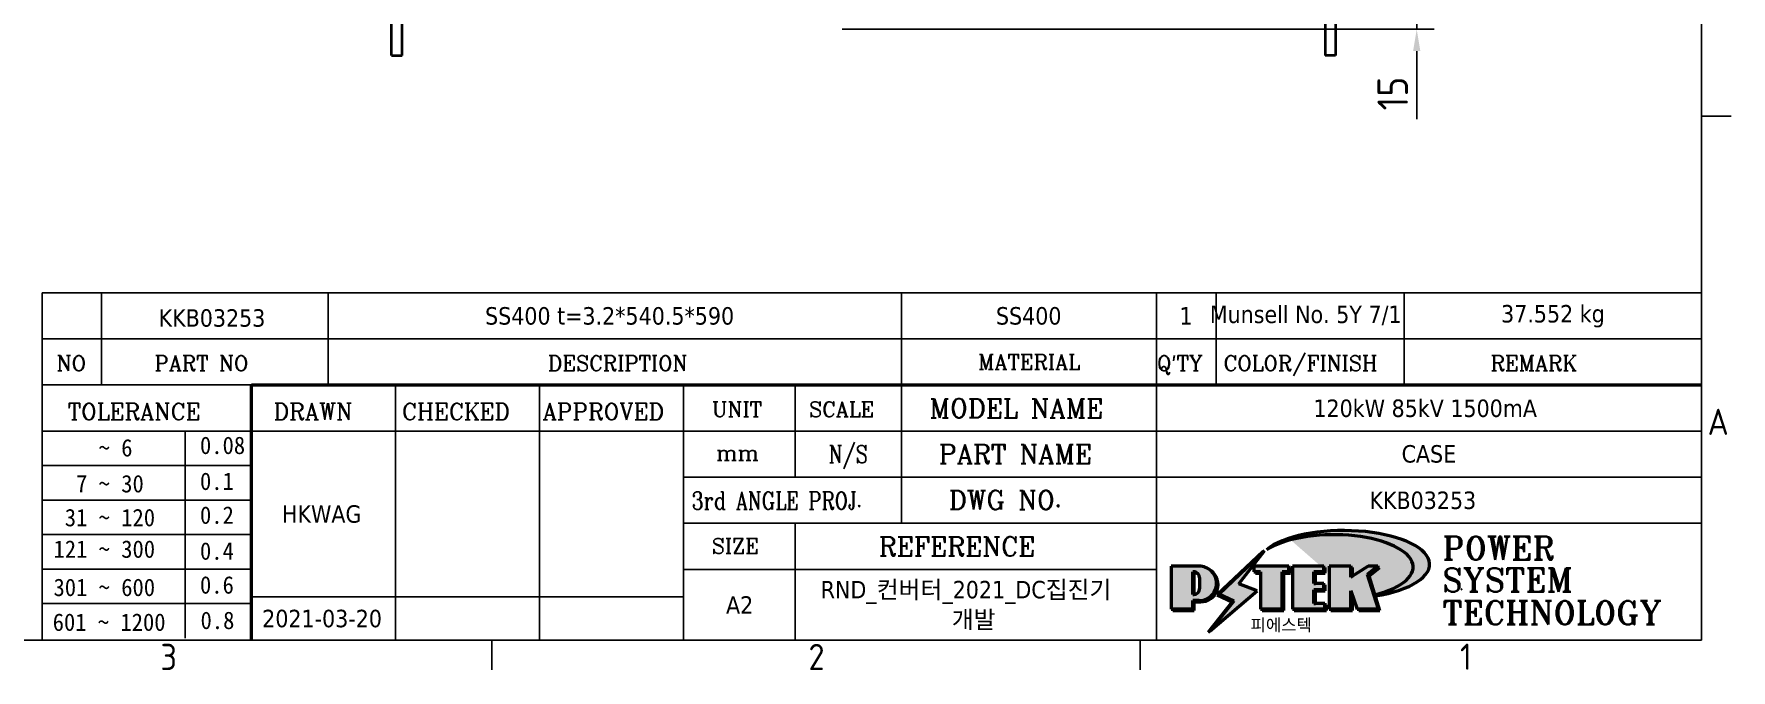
# Model space of a CAD drawing. Header units: millimetres. Extents: x -191 to 2970, y 0 to 2100.
# Drawn here: x 1965 to 2937, y 33 to 397 of the extents above; entities that cross this region are included whole.
import ezdxf
from ezdxf.enums import TextEntityAlignment as Align

# ---------------------------------------------------------------- set-up
doc = ezdxf.new("R2010")
doc.units = ezdxf.units.MM
doc.header["$LTSCALE"] = 5
doc.layers.get('0').update_dxf_attribs({"color": 3, "lineweight": 25})
for name, color, linetype, lineweight in [('가시적인 것(ISO)', 3, 'Continuous', 40), ('경계(ISO)', 7, 'Continuous', 25), ('제목(ISO)', 5, 'Continuous', 50), ('치수(ISO)', 2, 'Continuous', 25), ('해치(ISO)', 7, 'Continuous', 18)]:
    doc.layers.add(name, color=color, linetype=linetype, lineweight=lineweight)
doc.styles.add('HAN_291', font='')
doc.styles.add('HAN_370', font='', dxfattribs={"width": 2})
doc.styles.add('RC_284', font='ROMANC.shx')
doc.styles.add('RC_287', font='ROMANC.shx')
doc.styles.add('RC_292', font='ROMANC.shx')
doc.styles.add('ROMANT_294', font='romant.shx')
doc.styles.add('문자 텍스트_M2B', font='isocp.shx')
doc.styles.add('치수 텍스트_PSTEK_POSCO', font='isocp.shx')
doc.styles.add('텍스트 스타일198', font='tahoma.ttf')
doc.styles.add('텍스트 스타일333', font='ROMANC.shx', dxfattribs={"width": 0.800000011920929})
doc.styles.get('HAN_291').set_extended_font_data('GulimChe')
doc.styles.get('HAN_370').set_extended_font_data('GulimChe')
doc.dimstyles.new('치수_PSTEK_POSCO', dxfattribs={"dimscale": 5, "dimtxt": 3.5, "dimasz": 2.5, "dimexe": 2, "dimexo": 2.5, "dimgap": 1, "dimtad": 1, "dimrnd": 1e-08, "dimdsep": 46, "dimtxsty": '치수 텍스트_PSTEK_POSCO', "dimcen": 0.09, "dimdle": 10, "dimclrd": 7, "dimclre": 7, "dimclrt": 2, "dimadec": 1, "dimazin": 2, "dimtfac": 1, "dimtmove": 0, "dimatfit": 3, "dimfxl": 0, "dimtolj": 1, "dimlwd": -1, "dimlwe": -1, "dimarcsym": 0})

# ---------------------------------------------------------------- blocks, each defined once
blk = doc.blocks.new('경계 Default Border')
at = {"layer": '경계(ISO)'}
for p, q in [((584.0000152587891, 70), (587.400016784668, 70)), ((445.4999923706055, 10), (445.4999923706055, 6.599999666213989)), ((519.7499847412109, 10), (519.7499847412109, 6.599999666213989))]:
    blk.add_line(p, q, dxfattribs=at)
at = {"layer": '경계(ISO)', "flags": 128}
blk.add_lwpolyline([(10, 10), (10, 410), (584.0000152587891, 410), (584.0000152587891, 10), (10, 10)], dxfattribs=at)
at = {"layer": '경계(ISO)', "color": 2, "char_height": 3.00000011920929, "attachment_point": 7, "style": '문자 텍스트_M2B'}
for s, insert in [('A', (584.7144008173592, 33.49284856929444)), ('3', (407.5435395229536, 6.57139439638704)), ('2', (481.752739416884, 6.57139439638704)), ('1', (556.3610661041481, 6.59999988079071))]:
    blk.add_mtext(s, dxfattribs=dict(at, insert=insert))
blk = doc.blocks.new('제목 블록 PSTEK')
for color, points in [(252, [(317.2195697678507, 17.0593801673321), (322.0326348870767, 21.62682475217465), (322.2781991042243, 21.94392121864296), (317.0471853425802, 16.97985676345368), (318.7512090904202, 16.1899260703855), (316.0018030350395, 12.71868385740789), (316.3356552234328, 13.00206718743325), (318.9235935156908, 16.2694494742633)]), (5, [(321.6183518841322, 17.4193704504104), (319.5281351041078, 18.24969419629727), (322.4505835294948, 22.02344462252142), (317.2195697678507, 17.0593801673321), (318.9235935156908, 16.2694494742633), (316.1741874603099, 12.79820726128571)]), (1, [(324.4839107253602, 19.60711530335299), (325.2419748254881, 19.60711530335299), (325.2419748254881, 20.25857663940324), (321.2266040451076, 20.25857663940324), (321.2266040451076, 19.60711530335299), (321.9846681452406, 19.60711530335299), (321.9846681452406, 15.3430047401139), (324.4839107253602, 15.3430047401139)]), (252, [(321.9846681452406, 19.60711530335299), (321.4042753185749, 19.60711530335299), (321.4042753185749, 19.45905590879572), (321.9846681452406, 19.45905590879572)]), (252, [(324.6615819988275, 19.45905590879572), (325.4196460989604, 19.45905590879572), (325.4196460989604, 20.11051724484596), (325.2419748254881, 20.11051724484596), (325.2419748254881, 19.60711530335299), (324.4839107253602, 19.60711530335299), (324.4839107253602, 15.3430047401139), (322.1623394187076, 15.3430047401139), (322.1623394187076, 15.19494534555726), (324.6615819988275, 15.19494534555726)]), (1, [(329.2277337269622, 20.25857663940324), (325.65654113025, 20.25857663940324), (325.65654113025, 15.3430047401139), (329.3580259941756, 15.3430047401139), (329.3580259941756, 15.9944660761648), (328.1137701654877, 15.9944660761648), (328.1137701654877, 17.56360607323003), (329.2277337269622, 17.56360607323003), (329.2277337269622, 18.25543873810179), (328.1137701654877, 18.25543873810179), (328.1137701654877, 19.60711530335299), (329.2277337269622, 19.60711530335299)]), (252, [(328.2914414389548, 19.45905590879572), (329.4054050004294, 19.45905590879572), (329.4054050004294, 20.11051724484596), (329.2277337269622, 20.11051724484596), (329.2277337269622, 19.60711530335299), (328.1137701654877, 19.60711530335299), (328.1137701654877, 18.25543873810179), (328.2914414389548, 18.25543873810179)]), (1, [(332.3312149849806, 20.25857663940324), (329.8592894925411, 20.25857663940324), (329.8592894925411, 15.3430047401139), (332.3312149849806, 15.3430047401139), (332.3312149849806, 17.4318630164523), (333.0701931098801, 15.3430047401139), (335.4855464857051, 15.3430047401139), (334.2514536401189, 19.30614745124769), (335.4379594596742, 20.25857663940324), (334.3071782107978, 20.25857663940324), (332.3312149849806, 18.99741471888304)]), (252, [(332.5088862584528, 20.1105172448466), (332.3312149849806, 20.1105172448466), (332.3312149849806, 18.99741471888368), (332.5088862584528, 19.11081371413894)]), (252, [(335.6156307331414, 20.11051724484596), (335.2535118015555, 20.11051724484596), (334.2514536401189, 19.30614745124769), (335.4855464857051, 15.3430047401139), (333.1954852176545, 15.3430047401139), (333.2478643833523, 15.19494534555726), (335.6632177591723, 15.19494534555726), (334.4291249135862, 19.15808805669106)]), (252, [(328.2914414389548, 17.41554667867274), (329.4054050004294, 17.41554667867274), (329.4054050004294, 18.10737934354514), (329.2277337269622, 18.10737934354514), (329.2277337269622, 17.56360607323003), (328.1137701654877, 17.56360607323003), (328.1137701654877, 15.9944660761648), (328.2914414389548, 15.9944660761648)]), (252, [(329.5356972676428, 15.8464066816075), (329.3580259941756, 15.8464066816075), (329.3580259941756, 15.3430047401139), (325.8342124037171, 15.3430047401139), (325.8342124037171, 15.19494534555726), (329.5356972676428, 15.19494534555726)]), (252, [(332.5088862584528, 16.92964231796647), (332.3312149849806, 17.43186301645164), (332.3312149849806, 15.3430047401139), (330.0369607660135, 15.3430047401139), (330.0369607660135, 15.19494534555726), (332.5088862584528, 15.19494534555726)])]:
    blk.add_hatch(color=color).paths.add_polyline_path(points)
h = blk.add_hatch(color=1)
edge = h.paths.add_edge_path(flags=0)
edge.add_line((314.2242174273352, 19.60711530335299), (314.2242174273352, 17.00126995915134))
edge.add_line((314.2242174273352, 17.00126995915134), (314.3485873187598, 17.00126995915134))
edge.add_arc((314.3485873187598, 17.6527312952023), 0.6514613360509371, 270, 360)
edge.add_line((315.0000486548106, 17.6527312952023), (315.0000486548106, 18.95565396730211))
edge.add_arc((314.3485873187598, 18.95565396730212), 0.6514613360508712, 0, 90)
edge.add_line((314.3485873187598, 19.60711530335299), (314.2242174273352, 19.60711530335299))
edge = h.paths.add_edge_path()
edge.add_arc((314.9847713324306, 18.28938669179658), 1.969189947606664, 269.9999999999959, 450)
edge.add_line((314.9847713324306, 20.25857663940318), (311.7664314776902, 20.25857663940324))
edge.add_line((311.7664314776902, 20.25857663940324), (311.7664314776902, 15.3430047401139))
edge.add_line((311.7664314776902, 15.3430047401139), (314.2242174273352, 15.3430047401139))
edge.add_line((314.2242174273352, 15.3430047401139), (314.2242174273352, 16.32019674418991))
edge.add_line((314.2242174273352, 16.32019674418991), (314.9847713324307, 16.32019674418991))
h = blk.add_hatch(color=252)
edge = h.paths.add_edge_path()
edge.add_arc((314.9847713324309, 18.28938669179657), 1.969189947606666, 270, 406.8278729790604)
edge.add_arc((315.1624426058984, 18.1413272972396), 1.969189947606962, -90, 53.560984836317004, ccw=False)
edge.add_line((315.1624426058984, 16.17213734963263), (314.4018887008024, 16.17213734963263))
edge.add_line((314.4018887008024, 16.17213734963263), (314.4018887008024, 15.19494534555726))
edge.add_line((314.4018887008024, 15.19494534555726), (311.9441027511573, 15.19494534555726))
edge.add_line((311.9441027511573, 15.19494534555726), (311.9441027511573, 15.3430047401139))
edge.add_line((311.9441027511573, 15.3430047401139), (314.2242174273352, 15.3430047401139))
edge.add_line((314.2242174273352, 15.3430047401139), (314.2242174273352, 16.32019674418991))
edge.add_line((314.2242174273352, 16.32019674418991), (314.9847713324309, 16.32019674418991))
h = blk.add_hatch(color=252)
edge = h.paths.add_edge_path()
edge.add_line((314.4018887008024, 19.45905590879572), (314.5262585922315, 19.45905590879572))
edge.add_arc((314.5262585922314, 18.80759457274939), 0.6514613360463194, 60.4189348879147, 90.00000000000318, ccw=False)
edge.add_arc((314.3485873187602, 18.95565396730057), 0.6514613360524251, 39.96992292766206, 90.00000000009999)
edge.add_line((314.3485873187591, 19.60711530335307), (314.2242174273352, 19.60711530335298))
edge.add_line((314.2242174273352, 19.60711530335299), (314.2242174273352, 17.00126995915134))
edge.add_line((314.2242174273352, 17.00126995915134), (314.3485873187591, 17.00126995915134))
edge.add_arc((314.3485873187568, 17.652731295233), 0.6514613360816299, 270.0000000002, 274.6930825552478)
edge.add_line((314.4018887008024, 17.0034541317032), (314.4018887008024, 19.45905590879572))
at = {"layer": '해치(ISO)', "true_color": 0x27d1fc}
h = blk.add_hatch(color=140, dxfattribs=at)
edge = h.paths.add_edge_path()
edge.add_ellipse((330.3660919371412, 20.15576403068321), major_axis=(9.100907360794343, 0), ratio=0.4069904968023172, start_angle=301.3098473703837, end_angle=507.7436900681698)
edge.add_ellipse((331.5340919371412, 20.4634168429492), major_axis=(-9.82350664112931, 0), ratio=0.3942600559756514, start_angle=111.51207141178469, end_angle=334.47025347086895, ccw=False)
edge.add_line((335.1363447531188, 16.8601935978785), (335.0955236905705, 16.99119398620872))
at = {"color": 180}
for p, q in [((182.475792979055, 11.79100474011392), (182.4757929790549, 51.56524660363496)), ((182.4757929790549, 51.56524660363496), (372.4757929537551, 51.56524660363496)), ((189.2651435055721, 51.56524660363496), (189.2651435055722, 41.00524660363494)), ((215.2152739891528, 41.00524660363494), (215.2152739891528, 51.56524660363496)), ((280.8758854511282, 51.56524660363496), (280.8758854511282, 41.00524660363494)), ((310.0881549537552, 51.56524660363496), (310.0881549537553, 41.00524660363494)), ((316.9044520275131, 51.56524660363496), (316.9044520275127, 41.00524660363494)), ((338.4566026226726, 51.56524660363496), (338.4566026226727, 41.00524660363494)), ((372.4757929537551, 51.56524660363496), (372.4757929537551, 11.79100474011389)), ((182.475792979055, 46.2852466036349), (372.4757929537551, 46.28524660363492)), ((182.475792979055, 41.00524660363493), (206.451475290024, 41.00524660363493)), ((222.9401812389276, 11.79100474011392), (222.9401812389276, 41.00524660363494)), ((239.4288871878316, 11.79100474011392), (239.4288871878316, 41.00524660363494)), ((255.9175931367356, 11.79100474011392), (255.9175931367356, 41.00524660363494)), ((268.6918866058747, 41.00524660363494), (268.6918866058747, 30.44524660363498)), ((280.8758854511282, 41.00524660363494), (280.8758854511282, 25.16524660363502)), ((310.088154953755, 41.00524660363494), (310.088154953755, 11.79100474011392)), ((182.475792979055, 35.72524660363497), (206.451475290024, 35.72524660363497)), ((198.8621818849491, 12.02524660363491), (198.8621818849491, 35.72524660363497)), ((206.451475290024, 35.72524660363497), (372.4757929537551, 35.72524660363497)), ((182.475792979055, 31.77524660363492), (206.451475290024, 31.77524660363492)), ((255.917593136736, 30.44524660363498), (372.4757929537552, 30.44524660363501)), ((182.475792979055, 27.82524660363487), (206.451475290024, 27.82524660363487)), ((182.475792979055, 23.87524660363505), (206.451475290024, 23.87524660363505)), ((255.9175931367359, 25.16524660363502), (372.4757929537552, 25.165246603635)), ((268.6918866058744, 25.16524660363502), (268.6918866058744, 11.79100474011392)), ((182.475792979055, 19.92524660363478), (206.451475290024, 19.92524660363478)), ((255.9175931367359, 19.88524660363481), (310.0881549537553, 19.88524660363481)), ((182.475792979055, 15.97524660363496), (206.451475290024, 15.97524660363496)), ((206.451475290024, 16.74100474011396), (255.9175931367359, 16.74100474011396)), ((182.475792979055, 11.79100474011392), (372.4757929537551, 11.79100474011389))]:
    blk.add_line(p, q, dxfattribs=at)
at = {"color": 7, "lineweight": 50}
for p, q in [((206.4514752900237, 11.79100474011392), (206.4514752900237, 41.00524660363494)), ((206.451475290024, 41.00524660363494), (372.4757929537551, 41.00524660363496))]:
    blk.add_line(p, q, dxfattribs=at)
at = {"color": 7}
for p, q in [((322.2781991042243, 21.94392121864296), (317.0471853425802, 16.97985676345368)), ((322.4505835294948, 22.02344462252142), (317.2195697678507, 17.0593801673321)), ((317.2195697678507, 17.0593801673321), (322.0326348870767, 21.62682475217465)), ((319.5281351041078, 18.24969419629727), (322.4505835294948, 22.02344462252142)), ((322.0326348870767, 21.62682475217465), (322.2781991042243, 21.94392121864296)), ((311.7664314776902, 20.25900474011391), (311.7664314776902, 15.34300474011391)), ((314.9847713324309, 20.25857663940324), (311.7664314776902, 20.25857663940324)), ((314.9847713324309, 20.25857663940324), (311.7664314776902, 20.25857663940324)), ((311.7664314776902, 20.25857663940324), (311.7664314776902, 15.3430047401139)), ((314.2242174273352, 17.00126995915134), (314.2242174273352, 19.60711530335299)), ((314.2242174273352, 19.60711530335299), (314.3485873187591, 19.60711530335299)), ((314.3485873187591, 19.60711530335299), (314.2242174273352, 19.60711530335299)), ((314.2242174273352, 19.60711530335299), (314.2242174273352, 17.00126995915134)), ((314.2242174273352, 17.00126995915134), (314.2242174273352, 19.60711530335299)), ((314.2242174273352, 19.60711530335299), (314.3485873187591, 19.60711530335299)), ((314.4018887008024, 19.45905590879572), (314.5262585922314, 19.45905590879572)), ((314.4018887008024, 17.0034541317032), (314.4018887008024, 19.45905590879572)), ((325.2419748254881, 20.25857663940324), (321.2266040451076, 20.25857663940324)), ((321.2266040451076, 20.25857663940324), (321.2266040451076, 19.60711530335299)), ((325.2419748254881, 20.25857663940324), (321.2266040451076, 20.25857663940324)), ((321.2266040451076, 20.25857663940324), (321.2266040451076, 19.60711530335299)), ((321.2266040451076, 19.60711530335299), (321.9846681452406, 19.60711530335299)), ((321.2266040451076, 19.60711530335299), (321.9846681452406, 19.60711530335299)), ((321.4042753185749, 19.60711530335299), (321.4042753185749, 19.45905590879572)), ((321.9846681452406, 19.60711530335299), (321.4042753185749, 19.60711530335299)), ((321.4042753185749, 19.45905590879572), (321.9846681452406, 19.45905590879572)), ((321.9846681452406, 19.60711530335299), (321.9846681452406, 15.3430047401139)), ((321.9846681452406, 19.45905590879572), (321.9846681452406, 19.60711530335299)), ((321.9846681452406, 19.60711530335299), (321.9846681452406, 15.3430047401139)), ((324.4839107253602, 19.60711530335299), (325.2419748254881, 19.60711530335299)), ((324.4839107253602, 15.3430047401139), (324.4839107253602, 19.60711530335299)), ((325.2419748254881, 19.60711530335299), (324.4839107253602, 19.60711530335299)), ((324.4839107253602, 19.60711530335299), (324.4839107253602, 15.3430047401139)), ((324.4839107253602, 19.60711530335299), (325.2419748254881, 19.60711530335299)), ((324.4839107253602, 15.3430047401139), (324.4839107253602, 19.60711530335299)), ((324.6615819988275, 19.45905590879572), (325.4196460989604, 19.45905590879572)), ((324.6615819988275, 15.19494534555726), (324.6615819988275, 19.45905590879572)), ((325.2419748254881, 19.60711530335299), (325.2419748254881, 20.25857663940324)), ((325.2419748254881, 19.60711530335299), (325.2419748254881, 20.25857663940324)), ((325.4196460989604, 20.11051724484596), (325.2419748254881, 20.11051724484596)), ((325.2419748254881, 20.11051724484596), (325.2419748254881, 19.60711530335299)), ((325.4196460989604, 19.45905590879572), (325.4196460989604, 20.11051724484596)), ((329.2277337269622, 20.25857663940324), (325.65654113025, 20.25857663940324)), ((325.65654113025, 20.25857663940324), (325.65654113025, 15.3430047401139)), ((325.65654113025, 20.25857663940324), (325.65654113025, 15.3430047401139)), ((329.2277337269622, 20.25857663940324), (325.65654113025, 20.25857663940324)), ((328.1137701654877, 18.25543873810179), (328.1137701654877, 19.60711530335299)), ((328.1137701654877, 19.60711530335299), (329.2277337269622, 19.60711530335299)), ((329.2277337269622, 19.60711530335299), (328.1137701654877, 19.60711530335299)), ((328.1137701654877, 19.60711530335299), (328.1137701654877, 18.25543873810179)), ((328.1137701654877, 18.25543873810179), (328.1137701654877, 19.60711530335299)), ((328.1137701654877, 19.60711530335299), (329.2277337269622, 19.60711530335299)), ((328.2914414389548, 18.25543873810179), (328.2914414389548, 19.45905590879572)), ((328.2914414389548, 19.45905590879572), (329.4054050004294, 19.45905590879572)), ((329.2277337269622, 19.60711530335299), (329.2277337269622, 20.25857663940324)), ((329.2277337269622, 19.60711530335299), (329.2277337269622, 20.25857663940324)), ((329.4054050004294, 20.11051724484596), (329.2277337269622, 20.11051724484596)), ((329.2277337269622, 20.11051724484596), (329.2277337269622, 19.60711530335299)), ((329.4054050004294, 19.45905590879572), (329.4054050004294, 20.11051724484596)), ((332.3312149849806, 20.25857663940324), (329.8592894925411, 20.25857663940324)), ((329.8592894925411, 20.25857663940324), (329.8592894925411, 15.3430047401139)), ((329.8592894925411, 20.25857663940324), (329.8592894925411, 15.3430047401139)), ((332.3312149849806, 20.25857663940324), (329.8592894925411, 20.25857663940324)), ((334.3071782107978, 20.25857663940324), (332.3312149849806, 18.99741471888304)), ((332.3312149849806, 18.99741471888304), (332.3312149849806, 20.25857663940324)), ((334.3071782107978, 20.25857663940324), (332.3312149849806, 18.99741471888304)), ((332.3312149849806, 18.99741471888304), (332.3312149849806, 20.25857663940324)), ((332.5088862584528, 20.1105172448466), (332.3312149849806, 20.1105172448466)), ((332.3312149849806, 20.1105172448466), (332.3312149849806, 18.99741471888368)), ((332.5088862584528, 19.11081371413894), (332.5088862584528, 20.1105172448466)), ((334.2514536401189, 19.30614745124769), (335.4379594596742, 20.25857663940324)), ((334.2514536401189, 19.30614745124769), (335.4379594596742, 20.25857663940324)), ((335.2535118015555, 20.11051724484596), (334.2514536401189, 19.30614745124769)), ((335.4379594596742, 20.25857663940324), (334.3071782107978, 20.25857663940324)), ((335.4379594596742, 20.25857663940324), (334.3071782107978, 20.25857663940324)), ((334.4291249135862, 19.15808805669104), (335.6156307331414, 20.11051724484596)), ((335.6156307331414, 20.11051724484596), (335.2535118015555, 20.11051724484596)), ((315.0000486548106, 18.95565396730275), (315.0000486548106, 17.65273129520161)), ((315.0000486548106, 18.95565396730275), (315.0000486548106, 17.65273129520161)), ((321.6183518841322, 17.4193704504104), (319.5281351041078, 18.24969419629727)), ((329.2277337269622, 18.25543873810179), (328.1137701654877, 18.25543873810179)), ((328.1137701654877, 18.25543873810179), (328.2914414389548, 18.25543873810179)), ((329.2277337269622, 18.25543873810179), (328.1137701654877, 18.25543873810179)), ((328.1137701654877, 17.56360607323003), (329.2277337269622, 17.56360607323003)), ((328.1137701654877, 15.9944660761648), (328.1137701654877, 17.56360607323003)), ((329.2277337269622, 17.56360607323003), (328.1137701654877, 17.56360607323003)), ((328.1137701654877, 17.56360607323003), (328.1137701654877, 15.9944660761648)), ((328.1137701654877, 17.56360607323003), (329.2277337269622, 17.56360607323003)), ((328.1137701654877, 15.9944660761648), (328.1137701654877, 17.56360607323003)), ((329.2277337269622, 17.56360607323003), (329.2277337269622, 18.25543873810179)), ((329.2277337269622, 17.56360607323003), (329.2277337269622, 18.25543873810179)), ((329.4054050004294, 18.10737934354514), (329.2277337269622, 18.10737934354514)), ((329.2277337269622, 18.10737934354514), (329.2277337269622, 17.56360607323003)), ((329.4054050004294, 17.41554667867274), (329.4054050004294, 18.10737934354514)), ((332.3312149849806, 18.99741471888368), (332.5088862584528, 19.11081371413894)), ((335.4855464857051, 15.3430047401139), (334.2514536401189, 19.30614745124769)), ((334.2514536401189, 19.30614745124769), (335.4855464857051, 15.3430047401139)), ((335.4855464857051, 15.3430047401139), (334.2514536401189, 19.30614745124769)), ((335.6632177591723, 15.19494534555726), (334.4291249135862, 19.15808805669104)), ((345.0447381189468, 17.50375595811051), (344.9867755289346, 17.689895936919)), ((314.3485873187591, 17.00126995915134), (314.2242174273352, 17.00126995915134)), ((314.2242174273352, 17.00126995915134), (314.3485873187591, 17.00126995915134)), ((314.3485873187591, 17.00126995915134), (314.2242174273352, 17.00126995915134)), ((314.2242174273352, 16.32019674418991), (314.9847713324309, 16.32019674418991)), ((314.2242174273352, 15.3430047401139), (314.2242174273352, 16.32019674418991)), ((314.9847713324309, 16.32019674418991), (314.2242174273352, 16.32019674418991)), ((314.2242174273352, 16.32019674418991), (314.2242174273352, 15.3430047401139)), ((314.2242174273352, 16.32019674418991), (314.9847713324309, 16.32019674418991)), ((314.2242174273352, 15.3430047401139), (314.2242174273352, 16.32019674418991)), ((314.4018887008024, 16.17213734963263), (315.162442605898, 16.17213734963263)), ((314.4018887008024, 15.19494534555726), (314.4018887008024, 16.17213734963263)), ((318.7512090904202, 16.1899260703855), (316.0018030350395, 12.71868385740789)), ((316.1741874603099, 12.79820726128571), (321.6183518841322, 17.4193704504104)), ((318.9235935156908, 16.2694494742633), (316.1741874603099, 12.79820726128571)), ((316.3356552234328, 13.00206718743325), (318.9235935156908, 16.2694494742633)), ((317.0471853425802, 16.97985676345368), (318.7512090904202, 16.1899260703855)), ((318.9235935156908, 16.2694494742633), (317.2195697678507, 17.0593801673321)), ((317.2195697678507, 17.0593801673321), (318.9235935156908, 16.2694494742633)), ((329.3580259941756, 15.9944660761648), (328.1137701654877, 15.9944660761648)), ((328.1137701654877, 15.9944660761648), (328.2914414389548, 15.9944660761648)), ((329.3580259941756, 15.9944660761648), (328.1137701654877, 15.9944660761648)), ((328.2914414389548, 15.9944660761648), (328.2914414389548, 17.41554667867274)), ((328.2914414389548, 17.41554667867274), (329.4054050004294, 17.41554667867274)), ((329.3580259941756, 15.3430047401139), (329.3580259941756, 15.9944660761648)), ((329.3580259941756, 15.3430047401139), (329.3580259941756, 15.9944660761648)), ((329.5356972676428, 15.8464066816075), (329.3580259941756, 15.8464066816075)), ((329.3580259941756, 15.8464066816075), (329.3580259941756, 15.3430047401139)), ((329.5356972676428, 15.19494534555726), (329.5356972676428, 15.8464066816075)), ((332.3312149849806, 17.4318630164523), (333.0701931098801, 15.3430047401139)), ((332.3312149849806, 15.3430047401139), (332.3312149849806, 17.4318630164523)), ((332.5088862584528, 16.92964231796647), (332.3312149849806, 17.43186301645164)), ((332.3312149849806, 17.43186301645164), (332.3312149849806, 15.3430047401139)), ((332.3312149849806, 17.4318630164523), (333.0701931098801, 15.3430047401139)), ((332.3312149849806, 15.3430047401139), (332.3312149849806, 17.4318630164523)), ((332.5088862584528, 15.19494534555726), (332.5088862584528, 16.92964231796647)), ((311.7664314776902, 15.3430047401139), (314.2242174273352, 15.3430047401139)), ((311.7664314776902, 15.3430047401139), (314.2242174273352, 15.3430047401139)), ((314.2242174273352, 15.3430047401139), (311.9441027511573, 15.3430047401139)), ((311.9441027511573, 15.3430047401139), (311.9441027511573, 15.19494534555726)), ((311.9441027511573, 15.19494534555726), (314.4018887008024, 15.19494534555726)), ((321.9846681452406, 15.3430047401139), (324.4839107253602, 15.3430047401139)), ((321.9846681452406, 15.3430047401139), (324.4839107253602, 15.3430047401139)), ((324.4839107253602, 15.3430047401139), (322.1623394187076, 15.3430047401139)), ((322.1623394187076, 15.3430047401139), (322.1623394187076, 15.19494534555726)), ((322.1623394187076, 15.19494534555726), (324.6615819988275, 15.19494534555726)), ((325.65654113025, 15.3430047401139), (329.3580259941756, 15.3430047401139)), ((325.65654113025, 15.3430047401139), (329.3580259941756, 15.3430047401139)), ((329.3580259941756, 15.3430047401139), (325.8342124037171, 15.3430047401139)), ((325.8342124037171, 15.3430047401139), (325.8342124037171, 15.19494534555726)), ((325.8342124037171, 15.19494534555726), (329.5356972676428, 15.19494534555726)), ((329.8592894925411, 15.3430047401139), (332.3312149849806, 15.3430047401139)), ((329.8592894925411, 15.3430047401139), (332.3312149849806, 15.3430047401139)), ((332.3312149849806, 15.3430047401139), (330.0369607660135, 15.3430047401139)), ((330.0369607660135, 15.3430047401139), (330.0369607660135, 15.19494534555726)), ((330.0369607660135, 15.19494534555726), (332.5088862584528, 15.19494534555726)), ((333.0701931098801, 15.3430047401139), (335.4855464857051, 15.3430047401139)), ((333.0701931098801, 15.3430047401139), (335.4855464857051, 15.3430047401139)), ((335.4855464857051, 15.3430047401139), (333.1954852176545, 15.3430047401139)), ((333.1954852176545, 15.3430047401139), (333.2478643833523, 15.19494534555726)), ((333.2478643833523, 15.19494534555726), (335.6632177591723, 15.19494534555726)), ((316.0018030350395, 12.71868385740789), (316.3356552234328, 13.00206718743325))]:
    blk.add_line(p, q, dxfattribs=at)
at = {"color": 5}
for p, q in [((322.4505835294948, 22.02344462252142), (317.2195697678507, 17.0593801673321)), ((319.5281351041078, 18.24969419629727), (322.4505835294948, 22.02344462252142)), ((321.6183518841322, 17.4193704504104), (319.5281351041078, 18.24969419629727)), ((316.1741874603099, 12.79820726128571), (321.6183518841322, 17.4193704504104)), ((318.9235935156908, 16.2694494742633), (316.1741874603099, 12.79820726128571)), ((317.2195697678507, 17.0593801673321), (318.9235935156908, 16.2694494742633))]:
    blk.add_line(p, q, dxfattribs=at)
at = {"color": 1}
for p, q in [((314.9847713324309, 20.25857663940324), (311.7664314776902, 20.25857663940324)), ((311.7664314776902, 20.25857663940324), (311.7664314776902, 15.3430047401139)), ((314.2242174273352, 17.00126995915134), (314.2242174273352, 19.60711530335299)), ((314.2242174273352, 19.60711530335299), (314.3485873187591, 19.60711530335299)), ((325.2419748254881, 20.25857663940324), (321.2266040451076, 20.25857663940324)), ((321.2266040451076, 20.25857663940324), (321.2266040451076, 19.60711530335299)), ((321.2266040451076, 19.60711530335299), (321.9846681452406, 19.60711530335299)), ((321.9846681452406, 19.60711530335299), (321.9846681452406, 15.3430047401139)), ((324.4839107253602, 19.60711530335299), (325.2419748254881, 19.60711530335299)), ((324.4839107253602, 15.3430047401139), (324.4839107253602, 19.60711530335299)), ((325.2419748254881, 19.60711530335299), (325.2419748254881, 20.25857663940324)), ((329.2277337269622, 20.25857663940324), (325.65654113025, 20.25857663940324)), ((325.65654113025, 20.25857663940324), (325.65654113025, 15.3430047401139)), ((328.1137701654877, 18.25543873810179), (328.1137701654877, 19.60711530335299)), ((328.1137701654877, 19.60711530335299), (329.2277337269622, 19.60711530335299)), ((329.2277337269622, 19.60711530335299), (329.2277337269622, 20.25857663940324)), ((332.3312149849806, 20.25857663940324), (329.8592894925411, 20.25857663940324)), ((329.8592894925411, 20.25857663940324), (329.8592894925411, 15.3430047401139)), ((334.3071782107978, 20.25857663940324), (332.3312149849806, 18.99741471888304)), ((332.3312149849806, 18.99741471888304), (332.3312149849806, 20.25857663940324)), ((334.2514536401189, 19.30614745124769), (335.4379594596742, 20.25857663940324)), ((335.4379594596742, 20.25857663940324), (334.3071782107978, 20.25857663940324)), ((315.0000486548106, 18.95565396730275), (315.0000486548106, 17.65273129520161)), ((329.2277337269622, 18.25543873810179), (328.1137701654877, 18.25543873810179)), ((328.1137701654877, 17.56360607323003), (329.2277337269622, 17.56360607323003)), ((328.1137701654877, 15.9944660761648), (328.1137701654877, 17.56360607323003)), ((329.2277337269622, 17.56360607323003), (329.2277337269622, 18.25543873810179)), ((335.4855464857051, 15.3430047401139), (334.2514536401189, 19.30614745124769)), ((314.3485873187591, 17.00126995915134), (314.2242174273352, 17.00126995915134)), ((314.2242174273352, 16.32019674418991), (314.9847713324309, 16.32019674418991)), ((314.2242174273352, 15.3430047401139), (314.2242174273352, 16.32019674418991)), ((329.3580259941756, 15.9944660761648), (328.1137701654877, 15.9944660761648)), ((329.3580259941756, 15.3430047401139), (329.3580259941756, 15.9944660761648)), ((332.3312149849806, 17.4318630164523), (333.0701931098801, 15.3430047401139)), ((332.3312149849806, 15.3430047401139), (332.3312149849806, 17.4318630164523)), ((311.7664314776902, 15.3430047401139), (314.2242174273352, 15.3430047401139)), ((321.9846681452406, 15.3430047401139), (324.4839107253602, 15.3430047401139)), ((325.65654113025, 15.3430047401139), (329.3580259941756, 15.3430047401139)), ((329.8592894925411, 15.3430047401139), (332.3312149849806, 15.3430047401139)), ((333.0701931098801, 15.3430047401139), (335.4855464857051, 15.3430047401139))]:
    blk.add_line(p, q, dxfattribs=at)
at = {"color": 7}
for centre, radius, start, end in [((314.3485873187598, 18.95565396730211), 0.6514613360508712, 0, 90), ((314.3485873187602, 18.95565396730057), 0.6514613360524251, 39.96992292766117, 90), ((314.3485873187598, 18.95565396730212), 0.6514613360508712, 0, 90), ((314.5262585922314, 18.80759457274939), 0.6514613360463193, 60.41893488791137, 90), ((314.9847713324309, 18.28938669179658), 1.969189947606665, 270, 90), ((314.9847713324309, 18.28938669179658), 1.969189947606665, 270, 90), ((314.9847713324307, 18.2893866917965), 1.969189947606594, 270, 46.82787297909833), ((315.1624426058984, 18.1413272972396), 1.969189947606961, 270, 53.56098483636067), ((314.3485873187597, 17.65273129520228), 0.6514613360509381, 270, 0), ((314.3485873187598, 17.6527312952023), 0.6514613360509381, 270, 0), ((314.3485873187568, 17.652731295233), 0.6514613360816299, 270, 274.6930825552478)]:
    blk.add_arc(centre, radius, start, end, dxfattribs=at)
at = {"color": 1}
for centre, radius, start, end in [((314.3485873187598, 18.95565396730211), 0.6514613360508712, 0, 90), ((314.9847713324309, 18.28938669179657), 1.969189947606665, 270, 90), ((314.3485873187598, 17.6527312952023), 0.6514613360509381, 270, 0)]:
    blk.add_arc(centre, radius, start, end, dxfattribs=at)
at = {"layer": '제목(ISO)', "lineweight": 18}
blk.add_line((182.475792979055, 35.72500474011393), (182.475792979055, 11.79100474011392), dxfattribs=at)
at = {"layer": '제목(ISO)'}
for p, q in [((322.2781991042243, 21.94392121864296), (317.0471853425802, 16.97985676345368)), ((322.4505835294948, 22.02344462252142), (317.2195697678507, 17.0593801673321)), ((317.2195697678507, 17.0593801673321), (322.0326348870767, 21.62682475217465)), ((319.5281351041078, 18.24969419629727), (322.4505835294948, 22.02344462252142)), ((322.0326348870767, 21.62682475217465), (322.2781991042243, 21.94392121864296)), ((314.9847713324306, 20.25857663940324), (311.7664314776902, 20.25857663940324)), ((311.7664314776902, 20.25857663940324), (311.7664314776902, 15.3430047401139)), ((314.2242174273352, 17.00126995915134), (314.2242174273352, 19.60711530335299)), ((314.2242174273352, 19.60711530335299), (314.3485873187598, 19.60711530335299)), ((314.3485873187591, 19.60711530335299), (314.2242174273352, 19.60711530335299)), ((314.2242174273352, 19.60711530335299), (314.2242174273352, 17.00126995915134)), ((314.4018887008024, 19.45905590879572), (314.5262585922314, 19.45905590879572)), ((314.4018887008024, 17.0034541317032), (314.4018887008024, 19.45905590879572)), ((325.2419748254881, 20.25857663940324), (321.2266040451076, 20.25857663940324)), ((321.2266040451076, 20.25857663940324), (321.2266040451076, 19.60711530335299)), ((321.2266040451076, 19.60711530335299), (321.9846681452406, 19.60711530335299)), ((321.9846681452406, 19.60711530335299), (321.4042753185749, 19.60711530335299)), ((321.4042753185749, 19.60711530335299), (321.4042753185749, 19.45905590879572)), ((321.4042753185749, 19.45905590879572), (321.9846681452406, 19.45905590879572)), ((321.9846681452406, 19.60711530335299), (321.9846681452406, 15.3430047401139)), ((321.9846681452406, 19.45905590879572), (321.9846681452406, 19.60711530335299)), ((324.4839107253602, 19.60711530335299), (325.2419748254881, 19.60711530335299)), ((324.4839107253602, 15.3430047401139), (324.4839107253602, 19.60711530335299)), ((325.2419748254881, 19.60711530335299), (324.4839107253602, 19.60711530335299)), ((324.4839107253602, 19.60711530335299), (324.4839107253602, 15.3430047401139)), ((324.6615819988275, 19.45905590879572), (325.4196460989604, 19.45905590879572)), ((324.6615819988275, 15.19494534555726), (324.6615819988275, 19.45905590879572)), ((325.2419748254881, 19.60711530335299), (325.2419748254881, 20.25857663940324)), ((325.4196460989604, 20.11051724484596), (325.2419748254881, 20.11051724484596)), ((325.2419748254881, 20.11051724484596), (325.2419748254881, 19.60711530335299)), ((325.4196460989604, 19.45905590879572), (325.4196460989604, 20.11051724484596)), ((329.2277337269622, 20.25857663940324), (325.65654113025, 20.25857663940324)), ((325.65654113025, 20.25857663940324), (325.65654113025, 15.3430047401139)), ((328.1137701654877, 18.25543873810179), (328.1137701654877, 19.60711530335299)), ((328.1137701654877, 19.60711530335299), (329.2277337269622, 19.60711530335299)), ((329.2277337269622, 19.60711530335299), (328.1137701654877, 19.60711530335299)), ((328.1137701654877, 19.60711530335299), (328.1137701654877, 18.25543873810179)), ((328.2914414389548, 19.45905590879572), (329.4054050004294, 19.45905590879572)), ((328.2914414389548, 18.25543873810179), (328.2914414389548, 19.45905590879572)), ((329.2277337269622, 19.60711530335299), (329.2277337269622, 20.25857663940324)), ((329.4054050004294, 20.11051724484596), (329.2277337269622, 20.11051724484596)), ((329.2277337269622, 20.11051724484596), (329.2277337269622, 19.60711530335299)), ((329.4054050004294, 19.45905590879572), (329.4054050004294, 20.11051724484596)), ((332.3312149849806, 20.25857663940324), (329.8592894925411, 20.25857663940324)), ((329.8592894925411, 20.25857663940324), (329.8592894925411, 15.3430047401139)), ((334.3071782107978, 20.25857663940324), (332.3312149849806, 18.99741471888304)), ((332.3312149849806, 18.99741471888304), (332.3312149849806, 20.25857663940324)), ((332.5088862584528, 20.1105172448466), (332.3312149849806, 20.1105172448466)), ((332.3312149849806, 20.1105172448466), (332.3312149849806, 18.99741471888368)), ((332.5088862584528, 19.11081371413894), (332.5088862584528, 20.1105172448466)), ((334.2514536401189, 19.30614745124769), (335.4379594596742, 20.25857663940324)), ((335.2535118015555, 20.11051724484596), (334.2514536401189, 19.30614745124769)), ((335.4379594596742, 20.25857663940324), (334.3071782107978, 20.25857663940324)), ((334.4291249135862, 19.15808805669106), (335.6156307331414, 20.11051724484596)), ((335.6156307331414, 20.11051724484596), (335.2535118015555, 20.11051724484596)), ((315.0000486548106, 18.95565396730211), (315.0000486548106, 17.6527312952023)), ((321.6183518841322, 17.4193704504104), (319.5281351041078, 18.24969419629727)), ((329.2277337269622, 18.25543873810179), (328.1137701654877, 18.25543873810179)), ((328.1137701654877, 18.25543873810179), (328.2914414389548, 18.25543873810179)), ((328.1137701654877, 15.9944660761648), (328.1137701654877, 17.56360607323003)), ((328.1137701654877, 17.56360607323003), (329.2277337269622, 17.56360607323003)), ((329.2277337269622, 17.56360607323003), (328.1137701654877, 17.56360607323003)), ((328.1137701654877, 17.56360607323003), (328.1137701654877, 15.9944660761648)), ((329.2277337269622, 17.56360607323003), (329.2277337269622, 18.25543873810179)), ((329.4054050004294, 18.10737934354514), (329.2277337269622, 18.10737934354514)), ((329.2277337269622, 18.10737934354514), (329.2277337269622, 17.56360607323003)), ((329.4054050004294, 17.41554667867274), (329.4054050004294, 18.10737934354514)), ((332.3312149849806, 18.99741471888368), (332.5088862584528, 19.11081371413894)), ((335.4855464857051, 15.3430047401139), (334.2514536401189, 19.30614745124769)), ((334.2514536401189, 19.30614745124769), (335.4855464857051, 15.3430047401139)), ((335.6632177591723, 15.19494534555726), (334.4291249135862, 19.15808805669106)), ((314.3485873187598, 17.00126995915134), (314.2242174273352, 17.00126995915134)), ((314.2242174273352, 17.00126995915134), (314.3485873187591, 17.00126995915134)), ((314.2242174273352, 15.3430047401139), (314.2242174273352, 16.32019674418991)), ((314.2242174273352, 16.32019674418991), (314.9847713324307, 16.32019674418991)), ((314.9847713324309, 16.32019674418991), (314.2242174273352, 16.32019674418991)), ((314.2242174273352, 16.32019674418991), (314.2242174273352, 15.3430047401139)), ((314.4018887008024, 15.19494534555726), (314.4018887008024, 16.17213734963263)), ((314.4018887008024, 16.17213734963263), (315.1624426058984, 16.17213734963263)), ((318.7512090904202, 16.1899260703855), (316.0018030350395, 12.71868385740789)), ((316.1741874603099, 12.79820726128571), (321.6183518841322, 17.4193704504104)), ((318.9235935156908, 16.2694494742633), (316.1741874603099, 12.79820726128571)), ((316.3356552234328, 13.00206718743325), (318.9235935156908, 16.2694494742633)), ((317.0471853425802, 16.97985676345368), (318.7512090904202, 16.1899260703855)), ((317.2195697678507, 17.0593801673321), (318.9235935156908, 16.2694494742633)), ((318.9235935156908, 16.2694494742633), (317.2195697678507, 17.0593801673321)), ((329.3580259941756, 15.9944660761648), (328.1137701654877, 15.9944660761648)), ((328.1137701654877, 15.9944660761648), (328.2914414389548, 15.9944660761648)), ((328.2914414389548, 17.41554667867274), (329.4054050004294, 17.41554667867274)), ((328.2914414389548, 15.9944660761648), (328.2914414389548, 17.41554667867274)), ((329.3580259941756, 15.3430047401139), (329.3580259941756, 15.9944660761648)), ((329.5356972676428, 15.8464066816075), (329.3580259941756, 15.8464066816075)), ((329.3580259941756, 15.8464066816075), (329.3580259941756, 15.3430047401139)), ((329.5356972676428, 15.19494534555726), (329.5356972676428, 15.8464066816075)), ((332.3312149849806, 15.3430047401139), (332.3312149849806, 17.4318630164523)), ((332.3312149849806, 17.4318630164523), (333.0701931098801, 15.3430047401139)), ((332.5088862584528, 16.92964231796647), (332.3312149849806, 17.43186301645164)), ((332.3312149849806, 17.43186301645164), (332.3312149849806, 15.3430047401139)), ((332.5088862584528, 15.19494534555726), (332.5088862584528, 16.92964231796647)), ((311.7664314776902, 15.3430047401139), (314.2242174273352, 15.3430047401139)), ((314.2242174273352, 15.3430047401139), (311.9441027511573, 15.3430047401139)), ((311.9441027511573, 15.3430047401139), (311.9441027511573, 15.19494534555726)), ((311.9441027511573, 15.19494534555726), (314.4018887008024, 15.19494534555726)), ((321.9846681452406, 15.3430047401139), (324.4839107253602, 15.3430047401139)), ((324.4839107253602, 15.3430047401139), (322.1623394187076, 15.3430047401139)), ((322.1623394187076, 15.3430047401139), (322.1623394187076, 15.19494534555726)), ((322.1623394187076, 15.19494534555726), (324.6615819988275, 15.19494534555726)), ((325.65654113025, 15.3430047401139), (329.3580259941756, 15.3430047401139)), ((329.3580259941756, 15.3430047401139), (325.8342124037171, 15.3430047401139)), ((325.8342124037171, 15.3430047401139), (325.8342124037171, 15.19494534555726)), ((325.8342124037171, 15.19494534555726), (329.5356972676428, 15.19494534555726)), ((329.8592894925411, 15.3430047401139), (332.3312149849806, 15.3430047401139)), ((332.3312149849806, 15.3430047401139), (330.0369607660135, 15.3430047401139)), ((330.0369607660135, 15.3430047401139), (330.0369607660135, 15.19494534555726)), ((330.0369607660135, 15.19494534555726), (332.5088862584528, 15.19494534555726)), ((333.0701931098801, 15.3430047401139), (335.4855464857051, 15.3430047401139)), ((335.4855464857051, 15.3430047401139), (333.1954852176545, 15.3430047401139)), ((333.1954852176545, 15.3430047401139), (333.2478643833523, 15.19494534555726)), ((333.2478643833523, 15.19494534555726), (335.6632177591723, 15.19494534555726)), ((316.0018030350395, 12.71868385740789), (316.3356552234328, 13.00206718743325))]:
    blk.add_line(p, q, dxfattribs=at)
at = {"layer": '제목(ISO)', "color": 4}
blk.add_line((335.1363447531188, 16.8601935978785), (335.0955236905705, 16.99119398620872), dxfattribs=at)
at = {"layer": '제목(ISO)'}
for centre, radius, start, end in [((314.3485873187598, 18.95565396730212), 0.6514613360508712, 0, 90), ((314.3485873187602, 18.95565396730057), 0.6514613360524251, 39.96992292766117, 90), ((314.5262585922314, 18.80759457274939), 0.6514613360463193, 60.41893488791137, 90), ((314.9847713324306, 18.28938669179658), 1.969189947606664, 46.82787297909431, 90), ((314.9847713324307, 18.2893866917965), 1.969189947606594, 270, 46.82787297909833), ((314.9847713324309, 18.28938669179657), 1.969189947606666, 270, 46.8278729790603), ((315.1624426058984, 18.1413272972396), 1.969189947606962, 270, 53.56098483631701), ((314.3485873187598, 17.6527312952023), 0.6514613360509371, 270, 0), ((314.3485873187568, 17.652731295233), 0.6514613360816299, 270, 274.6930825552478)]:
    blk.add_arc(centre, radius, start, end, dxfattribs=at)
at = {"layer": '제목(ISO)', "color": 4}
for centre, major_axis, ratio, start_param, end_param in [((331.5340919371412, 20.4634168429492), (9.82350664112931, 0), 0.3942600559756514, 5.087845455444478, 8.97919982663645), ((330.3660919371412, 20.15576403068321), (9.100907360794343, 0), 0.4069904968023172, 5.258848905294775, 8.861799147915196)]:
    blk.add_ellipse(centre, major_axis=major_axis, ratio=ratio, start_param=start_param, end_param=end_param, dxfattribs=at)
at = {"color": 2}
for s, height, style, p in [('NO', 1.742399930953979, 'RC_284', (184.135398793432, 42.62317362549192)), ('PART NO', 1.742399930953979, 'RC_284', (195.3359407378685, 42.62317362549192)), ('DESCRIPTION', 1.742399930953979, 'RC_284', (240.4025565652523, 42.62317362549192)), ("Q'TY", 1.742399930953979, 'RC_284', (310.1440786515383, 42.62317362549192)), ('COLOR/FINISH', 1.742399930953979, 'RC_284', (317.7725341324144, 42.62317362549192)), ('REMARK', 1.742399930953979, 'RC_284', (348.346649953877, 42.62317362549192)), (' TOLERANCE', 1.899999976158142, 'RC_287', (184.0872874387979, 37.00893196870329)), ('DRAWN', 1.899999976158142, 'RC_287', (208.9766620976279, 37.00893196870329)), ('CHECKED', 1.899999976158142, 'RC_287', (223.6856844514997, 37.00893196870329)), ('APPROVED', 1.899999976158142, 'RC_287', (239.7795453577791, 37.00893196870329)), ('UNIT', 1.742399930953979, 'RC_284', (259.1652673287452, 37.34317362549218)), ('SCALE', 1.742399930953979, 'RC_284', (270.2934779252897, 37.34317362549218)), ('MODEL NAME', 2.178000062704086, 'RC_292', (284.096330289083, 37.25462520371384)), ('0.08', 2.000000029802322, 'HAN_291', (200.5467345600617, 33.09873600004101)), ('    ~ 6', 2.000000029802322, 'HAN_291', (183.7721304966814, 32.8176515608431)), ('mm', 1.742399930953979, 'RC_284', (259.6505418159997, 32.3543089683787)), ('PART NAME', 2.178000062704086, 'RC_292', (285.1416959765849, 32.03045329421792)), ('  7 ~ 30', 2.000000029802322, 'HAN_291', (183.7721304966814, 28.70538114822415)), ('0.1', 2.000000029802322, 'HAN_291', (200.5467345600617, 28.98646558742206)), (' DWG NO.', 2.178000062704086, 'RC_292', (284.8124284083233, 26.75045329421772)), (' 31 ~ 120', 2.000000029802322, 'HAN_291', (183.7721304966814, 24.82628181916237)), ('0.2', 2.000000029802322, 'HAN_291', (200.5467345600617, 25.10736625836028)), ('SIZE', 1.742399930953979, 'RC_284', (259.1652673287452, 21.69497768947366)), ('REFERENCE', 2.178000062704086, 'RC_292', (278.2741065029841, 21.43214925458022)), ('121 ~ 300', 2.000000029802322, 'HAN_291', (183.7721304966814, 21.21401206133254)), ('0.4', 2.000000029802322, 'HAN_291', (200.5467345600617, 20.99509650053045)), ('301 ~ 600', 2.000000029802322, 'HAN_291', (183.7721304966814, 16.83491273227077)), ('0.6', 2.000000029802322, 'HAN_291', (200.5467345600617, 17.11599717146868)), ('601 ~ 1200', 2.000000029802322, 'HAN_291', (183.6802025156883, 12.84759660881125)), ('0.8', 2.000000029802322, 'HAN_291', (200.6097246063884, 13.05732192299702))]:
    blk.add_text(s, height=height, dxfattribs=dict(at, style=style)).set_placement(p)
at = {"color": 2, "style": 'RC_284'}
blk.add_text('MATERIAL', height=1.742399930953979, dxfattribs=at).set_placement((295.4820202024417, 43.64524660363492), align=Align.MIDDLE_CENTER)
at = {"color": 7, "style": '텍스트 스타일333', "width": 0.7999999523162842}
blk.add_text('N/S', height=2.000000029802322, dxfattribs=at).set_placement((274.7838860285014, 33.08524660363496), align=Align.MIDDLE_CENTER)
at = {"color": 2, "style": '텍스트 스타일333', "width": 0.7999999523162842}
blk.add_text('3rd ANGLE PROJ.', height=2.000000029802322, dxfattribs=at).set_placement((256.8430306642954, 26.76148381654429))
at = {"color": 7, "style": 'ROMANT_294'}
for s, p in [('POWER', (342.82727231297, 20.97115304607566)), ('SYSTEM', (342.82727231297, 17.3284636719184)), ('TECHNOLOGY', (342.82727231297, 13.57194088644453))]:
    blk.add_text(s, height=2.700000107288361, dxfattribs=at).set_placement(p)
at = {"color": 7, "insert": (320.8519732224835, 14.21236326823155), "char_height": 1.400000005960464, "attachment_point": 1, "line_spacing_factor": 0.3319999873638153, "style": 'HAN_370'}
blk.add_mtext('\\fHY견고딕|b0|i0;\\H1.4000;피에스텍', dxfattribs=at)
at = {"layer": '제목(ISO)', "color": 7, "style": '텍스트 스타일198'}
for tag, p in [('부품_번호_001', (195.8125351691155, 47.68004260673702)), ('설명_001', (233.195491330127, 47.92245856837096)), ('재질_001', (291.700959055687, 47.92591818687281)), ("3._Q'TY_001", (312.7051684940307, 47.92188863680521)), ('4._COLOR_001', (316.1889221240054, 48.09784565642323)), ('질량\\P3;_001', (349.5443728184968, 48.1643332325385)), ('1._MODEL_NAME_001', (328.0471947388506, 37.34308406982311)), ('제목_001', (338.1474522096431, 32.12134217035067)), ('설계자_001', (209.9396160013646, 25.23446884679021)), ('부품_번호_001', (334.4717754223474, 26.8052465951949)), ('프로젝트_001', (271.6304945365308, 16.57270180080504)), ('시트_크기_001', (260.7896290458918, 14.81730632141838)), ('작성_날짜_001', (207.6723224966676, 13.26600473167383)), ('프로젝트_002', (286.6403537393983, 13.14882256215354))]:
    blk.add_attdef(tag, p, '', height=2.000000029802322, dxfattribs=at)
for tag, p in [('점검자', (231.1845342133799, 26.23312567187446)), ('엔지니어링_승인자', (247.673240162284, 26.23312567187446)), ('점검_날짜', (231.1845342133799, 14.26600474011394)), ('엔지니어링_승인_날짜', (247.6732401622839, 14.26600474011394))]:
    blk.add_attdef(tag, text='', height=2.000000029802322, dxfattribs=at).set_placement(p, align=Align.MIDDLE_CENTER)
blk = doc.blocks.new('*D34')
at = {"layer": 'Defpoints', "color": 0, "transparency": 16777216}
for p in [(2416.027670596227, 414.761317580907), (2757.016208970193, 414.7613175809069), (2415.527670596226, 399.7613175809071)]:
    blk.add_point(p, dxfattribs=at)
at = {"layer": '치수(ISO)', "color": 7, "transparency": 16777216}
for p, q in [((2757.016208970193, 427.2613175809069), (2757.016208970193, 439.7613175809069)), ((2428.527670596227, 414.761317580907), (2767.016208970193, 414.7613175809069)), ((2757.016208970193, 414.7613175809069), (2757.016208970193, 399.761317580907)), ((2428.027670596226, 399.7613175809071), (2767.016208970193, 399.761317580907)), ((2757.016208970193, 387.261317580907), (2757.016208970193, 348.2864438467541))]:
    blk.add_line(p, q, dxfattribs=at)
for points in [[(2754.932875636859, 427.2613175809069), (2759.099542303526, 427.2613175809069), (2757.016208970193, 414.7613175809069)], [(2754.932875636859, 387.261317580907), (2759.099542303526, 387.261317580907), (2757.016208970193, 399.761317580907)]]:
    blk.add_solid(points, dxfattribs=at)
at = {"layer": '치수(ISO)', "color": 2, "transparency": 16777216, "insert": (2743.266208970193, 353.2864438467546), "char_height": 17.5, "attachment_point": 4, "rotation": 90, "style": '치수 텍스트_PSTEK_POSCO'}
blk.add_mtext('\\A1;15', dxfattribs=at)

msp = doc.modelspace()

# ---------------------------------------------------------------- linework, layer by layer
at = {"layer": '가시적인 것(ISO)'}
for p, q in [((2170.027670596096, 384.7613175809071), (2170.027670596096, 974.7613175809072)), ((2176.027670596096, 384.7613175809071), (2176.027670596096, 974.7613175809072)), ((2704.527670596096, 974.7613175809072), (2704.527670596096, 384.7613175809071)), ((2710.527670596096, 974.7613175809072), (2710.527670596096, 384.7613175809071)), ((2170.027670596096, 384.7613175809071), (2176.027670596096, 384.7613175809071)), ((2710.527670596096, 384.7613175809071), (2704.527670596096, 384.7613175809071))]:
    msp.add_line(p, q, dxfattribs=at)

# ---------------------------------------------------------------- block references
at = {"xscale": 5, "yscale": 5, "zscale": 5}
msp.add_blockref('경계 Default Border', (0, 0), dxfattribs=at)
ref = msp.add_blockref('제목 블록 PSTEK', (1057.621035231224, -8.955023700569475), dxfattribs=dict(xscale=5, yscale=5, zscale=5))
ref.add_attrib('설계자_001', 'HKWAG', (2107.319115238047, 117.2173205333816), dxfattribs={"layer": '제목(ISO)', "color": 7, "height": 10.00000014901161, "style": '텍스트 스타일198'})
ref.add_attrib('프로젝트_001', 'RND_컨버터_2021_DC집진기', (2415.773507913878, 73.90848530345575), dxfattribs={"layer": '제목(ISO)', "color": 7, "height": 10.00000014901161, "style": '텍스트 스타일198'})
ref.add_attrib('4._COLOR_001', 'Munsell No. 5Y 7/1', (2638.565645851251, 231.5342045815467), dxfattribs={"layer": '제목(ISO)', "color": 7, "height": 10.00000014901161, "style": '텍스트 스타일198'})
ref.add_attrib('시트_크기_001', 'A2', (2361.569180460683, 65.13150790652242), dxfattribs={"layer": '제목(ISO)', "color": 7, "height": 10.00000014901161, "style": '텍스트 스타일198'})
ref.add_attrib("3._Q'TY_001", '1', (2621.146877701377, 230.6544194834566), dxfattribs={"layer": '제목(ISO)', "color": 7, "height": 10.00000014901161, "style": '텍스트 스타일198'})
ref.add_attrib('작성_날짜_001', '2021-03-20', (2095.982647714563, 57.37499995779969), dxfattribs={"layer": '제목(ISO)', "color": 7, "height": 10.00000014901161, "style": '텍스트 스타일198'})
ref.add_attrib('재질_001', 'SS400', (2516.125830509659, 230.6745672337946), dxfattribs={"layer": '제목(ISO)', "color": 7, "height": 10.00000014901161, "style": '텍스트 스타일198'})
ref.add_attrib('부품_번호_001', 'KKB03253', (2729.979912342961, 125.071209275405), dxfattribs={"layer": '제목(ISO)', "color": 7, "height": 10.00000014901161, "style": '텍스트 스타일198'})
ref.add_attrib('1._MODEL_NAME_001', '120kW 85kV 1500mA', (2697.857008925477, 177.7603966485461), dxfattribs={"layer": '제목(ISO)', "color": 7, "height": 10.00000014901161, "style": '텍스트 스타일198'})
ref.add_attrib('질량\\P3;_001', '37.552 kg', (2805.342899323708, 231.866642462123), dxfattribs={"layer": '제목(ISO)', "color": 7, "height": 10.00000014901161, "style": '텍스트 스타일198'})
ref.add_attrib('설명_001', 'SS400 t=3.2*540.5*590', (2223.598491881859, 230.6572691412854), dxfattribs={"layer": '제목(ISO)', "color": 7, "height": 10.00000014901161, "style": '텍스트 스타일198'})
ref.add_attrib('부품_번호_001', 'KKB03253', (2036.683711076802, 229.4451893331156), dxfattribs={"layer": '제목(ISO)', "color": 7, "height": 10.00000014901161, "style": '텍스트 스타일198'})
ref.add_attrib('제목_001', 'CASE', (2748.35829627944, 151.6516871511838), dxfattribs={"layer": '제목(ISO)', "color": 7, "height": 10.00000014901161, "style": '텍스트 스타일198'})
ref.add_attrib('프로젝트_002', '개발', (2490.822803928216, 56.78908911019822), dxfattribs={"layer": '제목(ISO)', "color": 7, "height": 10.00000014901161, "style": '텍스트 스타일198'})

# ---------------------------------------------------------------- dimensions: what is measured, and where the dimension line sits
at = {"layer": '치수(ISO)', "color": 7}
dim = msp.add_linear_dim(base=(2757.016208970193, 414.7613175809069), p1=(2415.527670596226, 399.7613175809071), p2=(2416.027670596227, 414.761317580907), angle=90, dimstyle='치수_PSTEK_POSCO', override={"dimdec": 2, "dimtp": 0, "dimtm": -0, "dimtdec": 2, "dimtofl": 1, "dimatfit": 1}, dxfattribs=at)
dim.commit()
dim.dimension.update_dxf_attribs({"geometry": '*D34', "text_midpoint": (2757.016208970193, 361.523880713831), "dimtype": 160})

doc.saveas('drawing.dxf')
